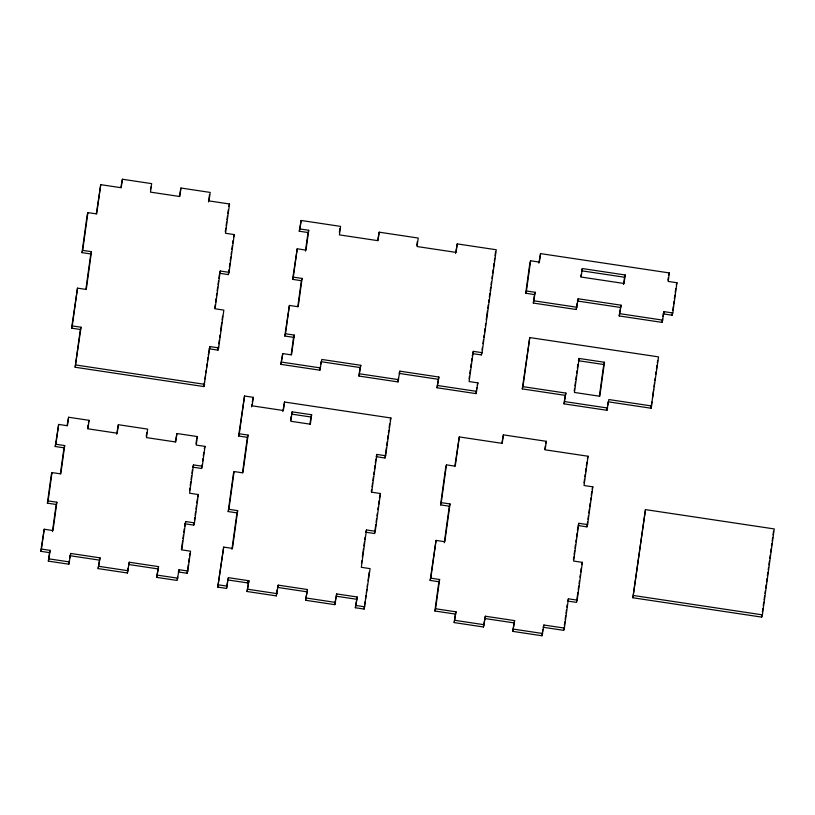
<?xml version="1.0" encoding="UTF-8"?>
<svg xmlns="http://www.w3.org/2000/svg" width="815" height="815" viewBox="0 0 815 815"><rect width="100%" height="100%" fill="white"/><g stroke="black" fill="none" stroke-linecap="round" stroke-linejoin="round"><path stroke-width="1.22" d="M40.75 551.307L41.463 549.066L50.245 550.38L49.532 552.631L40.75 551.307L44.204 529.23L52.985 530.555L56.887 502.223L48.105 500.909L47.392 503.161L56.174 504.475L56.887 502.223M47.392 503.161L51.294 474.829L52.017 472.588L60.799 473.902L64.701 445.571L55.919 444.257L55.206 446.508L63.988 447.822L64.701 445.571M55.206 446.508L58.66 424.432L67.441 425.746L68.613 417.249L89.1 420.326L87.928 428.822L117.197 433.213L118.369 424.717L147.647 429.108L146.476 437.604L175.745 442.005L176.916 433.509L197.403 436.575L196.232 445.082L205.013 446.396L202.283 466.221L201.56 468.472L192.778 467.158L193.501 464.907L202.283 466.221M71.567 328.16L72.29 325.919L81.072 327.233L80.349 329.484L71.567 328.16L77.496 288.143L86.278 289.468L91.484 251.692L82.702 250.378L81.989 252.63L90.771 253.944L91.484 251.692M81.989 252.63L87.195 214.865L87.918 212.613L96.7 213.927L100.734 184.659L121.221 187.735L122.393 179.239L151.661 183.63L150.49 192.126L179.769 196.517L180.94 188.02L210.209 192.422L209.037 200.918L229.524 203.995L225.49 233.263L234.272 234.577L229.066 272.342L228.343 274.594L219.561 273.28L220.284 271.028L229.066 272.342M41.463 549.066L44.204 529.23M48.105 500.909L52.017 472.588M55.919 444.257L58.66 424.432M72.29 325.919L77.496 288.143M82.702 250.378L87.918 212.613M193.501 464.907L189.589 493.228L198.371 494.552L194.469 522.873L185.688 521.559L181.776 549.88L190.557 551.195L187.827 571.03L179.045 569.705L177.15 580.453L156.663 577.377L158.558 566.629L129.279 562.238L127.395 572.986L98.126 568.595L100.011 557.847L70.742 553.456L68.847 564.204L48.36 561.127L49.532 552.631M52.435 531.574L56.174 504.475M60.422 473.688L63.988 447.822M67.054 425.573L68.613 417.249M220.284 271.028L215.068 308.793L223.85 310.108L218.644 347.883L209.863 346.558L203.933 386.575L75.143 367.249L80.349 329.484M85.911 289.193L90.771 253.944M96.313 213.744L100.734 184.659M48.36 561.127L50.245 550.38M75.143 367.249L81.072 327.233M68.847 564.204L69.356 560.557M69.683 558.132L70.742 553.456M87.551 428.639L88.051 425.002M120.844 187.552L122.393 179.239M98.126 568.595L100.011 557.847M116.647 434.252L118.369 424.717M150.449 189.518L150.785 187.093M127.395 572.986L128.067 568.126M146.262 436.219L146.761 432.571M179.382 196.344L180.94 188.02M156.663 577.377L158.558 566.629M175.357 441.822L176.916 433.509M208.487 201.947L209.496 194.663M177.324 579.241L177.66 576.816M181.399 549.667L182.591 541.048M182.927 538.583L183.436 534.885M183.783 532.429L184.292 528.731M184.628 526.266L185.688 521.559M189.559 490.548L189.895 488.093M190.231 485.628L190.741 481.93M191.087 479.464L191.596 475.777M191.933 473.311L192.442 469.613M196.018 443.686L196.517 440.039M203.933 386.575L204.626 381.542M204.983 379.026L205.502 375.246M205.849 372.73L206.195 370.214M206.541 367.697L207.061 363.918M207.407 361.402L207.927 357.622M208.273 355.106L209.863 346.558M214.702 308.528L215.221 304.749M215.567 302.233L216.087 298.453M216.433 295.937L216.79 293.42M217.136 290.904L217.656 287.125M218.002 284.608L218.522 280.829M218.868 278.312L219.388 274.533M225.276 231.847L225.786 228.19M226.122 225.755L226.621 222.098M226.957 219.653L227.467 215.995M227.803 213.561L228.302 209.893M179.045 569.705L178.322 571.957L187.104 573.271L188.306 564.601M188.642 562.126L189.162 558.407M189.498 555.922L189.844 553.446M184.964 523.8L193.746 525.125L194.092 522.659M194.428 520.194L194.765 517.729M195.111 515.274L195.62 511.576M195.957 509.11L196.466 505.422M196.802 502.957L197.312 499.259M201.56 468.472L202.079 464.754M202.589 461.035L202.935 458.56M203.271 456.074L203.781 452.366M209.149 348.81L217.931 350.124L218.451 346.355M218.797 343.838L219.317 340.059M219.663 337.542L220.009 335.016M220.529 331.247L221.751 322.434M222.098 319.918L222.617 316.139M228.343 274.594L229.035 269.561M229.382 267.045L229.912 263.265M230.258 260.749L230.777 256.97M231.124 254.453L231.47 251.937M231.817 249.41L232.336 245.641M232.683 243.125L233.029 240.598M282.805 411.555L284.527 402.019L390.884 417.983L385.678 455.748L376.897 454.434L371.681 492.199L380.462 493.513L375.257 531.278L366.475 529.964L361.32 567.311L370.102 568.636L364.122 609.07L355.34 607.745L357.235 596.998L336.738 593.931L334.853 604.669L305.574 600.278L307.469 589.53L278.2 585.139L276.305 595.887L247.037 591.496L248.921 580.749L228.434 577.672L226.55 588.42L217.768 587.106L223.687 547.089L232.469 548.403L237.685 510.638L228.903 509.314L228.18 511.565L236.961 512.88L237.685 510.638M228.18 511.565L233.396 473.8L234.109 471.549L242.89 472.873L248.096 435.098L239.315 433.784L238.601 436.035L247.383 437.349L248.096 435.098M238.601 436.035L244.531 396.019L253.312 397.333L252.141 405.829L283.355 410.515L284.527 402.019M217.768 587.106L223.687 547.089M228.903 509.314L234.109 471.549M239.315 433.784L244.531 396.019M226.55 588.42L227.385 582.348M231.929 549.391L236.961 512.88M242.524 472.598L247.383 437.349M251.591 406.868L251.917 404.434M252.253 402.009L253.312 397.333M247.037 591.496L248.921 580.749M455.524 253.424L457.246 243.899L496.274 249.757L482.072 352.671L473.301 351.346L469.124 381.563L477.906 382.877L476.021 393.625L436.993 387.767L438.878 377.029L399.849 371.171L397.964 381.909L358.936 376.051L360.821 365.314L321.793 359.456L319.908 370.193L280.88 364.346L282.764 353.598L291.546 354.912L294.286 335.087L285.505 333.763L284.781 336.014L293.563 337.329L294.286 335.087M284.781 336.014L289.406 305.442L298.188 306.756L302.1 278.435L293.319 277.12L292.595 279.362L301.377 280.686L302.1 278.435M292.595 279.362L297.22 248.789L306.002 250.113L308.742 230.278L299.961 228.964L299.237 231.216L308.019 232.53L308.742 230.278M299.237 231.216L301.132 220.468L340.589 226.387L339.417 234.883L378.017 240.68L379.189 232.183L418.217 238.041L417.046 246.538L456.074 252.395L457.246 243.899M280.88 364.346L282.764 353.598M285.505 333.763L289.406 305.442M293.319 277.12L297.22 248.789M299.961 228.964L301.132 220.468M291.179 354.647L293.563 337.329M297.811 306.542L301.377 280.686M305.452 251.122L308.019 232.53M290.609 419.99L291.098 416.445M292.137 411.84L290.843 421.274L310.352 424.207L311.656 414.764L292.137 411.84L291.424 414.081L310.933 417.015L311.656 414.764M276.305 595.887L277.141 589.816M309.965 424.095L310.933 417.015M319.908 370.193L320.407 366.556M320.743 364.132L321.079 361.697L360.108 367.555L360.821 365.314M339.366 232.275L339.875 228.638M305.574 600.278L307.469 589.53M358.936 376.051L360.108 367.555M377.63 240.496L379.189 232.183M334.853 604.669L335.851 597.385M355.34 607.745L357.235 596.998M361.463 563.338L361.809 560.852M362.329 557.114L363.531 548.403M363.867 545.907L364.387 542.179M364.733 539.683L365.069 537.197M371.314 491.924L371.66 489.407M372.007 486.891L372.526 483.112M372.873 480.595L373.402 476.826M373.749 474.299L374.095 471.783M374.442 469.267L374.961 465.487M375.308 462.971L375.827 459.202M364.122 609.07L365.14 601.674M365.477 599.208L365.986 595.52M366.332 593.055L366.842 589.357M367.178 586.892L367.524 584.426M368.034 580.738L369.215 572.11M366.475 529.964L365.762 532.215L374.543 533.53L375.756 524.717M376.102 522.201L376.622 518.422M376.968 515.905L377.314 513.389M377.844 509.609L378.191 507.093M378.537 504.577L379.057 500.797M379.403 498.281L380.462 493.513M376.897 454.434L376.173 456.675L384.955 457.999L386.351 447.924M386.697 445.408L387.217 441.628M387.563 439.112L388.083 435.332M388.429 432.816L388.775 430.3M389.122 427.783L389.641 424.004M397.964 381.909L398.464 378.272M416.832 245.142L417.331 241.505M436.993 387.767L438.878 377.029M430.126 580.423L430.84 578.171L439.621 579.496L438.898 581.737L430.126 580.423L436.045 540.406L444.827 541.72L450.043 503.955L441.261 502.641L440.538 504.893L449.32 506.207L450.043 503.955M440.538 504.893L445.744 467.117L446.467 464.876L455.249 466.19L459.283 436.922L502.213 443.36L503.385 434.864L546.325 441.312L545.143 449.809L588.084 456.247L584.039 485.516L592.821 486.84L587.615 524.605L586.902 526.857L578.12 525.532L578.833 523.291L587.615 524.605M430.84 578.171L436.045 540.406M441.261 502.641L446.467 464.876M434.864 611.005L435.587 608.764L456.074 611.841L455.361 614.082L434.864 611.005L438.898 581.737M444.287 542.719L449.32 506.207M454.862 465.997L459.283 436.922M435.587 608.764L439.621 579.496M469.104 378.781L469.45 376.255M469.797 373.739L470.316 369.969M470.673 367.443L471.192 363.673M471.539 361.147L471.885 358.631M472.231 356.114L473.301 351.346M476.021 393.625L476.856 387.563M472.578 353.598L481.359 354.912L481.706 352.406M482.052 349.9L482.399 347.384M482.918 343.624L483.438 339.855M483.784 337.349L484.13 334.833M484.477 332.326L484.996 328.557M485.343 326.051L485.689 323.535M486.209 319.775L487.421 310.994M487.767 308.478L488.287 304.718M488.633 302.202L488.98 299.696M489.326 297.18L489.846 293.42M490.192 290.904L490.712 287.145M491.058 284.629L491.404 282.122M491.924 278.353L492.27 275.847M492.617 273.341L493.136 269.571M493.472 267.065L493.992 263.296M494.338 260.79L494.685 258.274M495.031 255.767L495.551 251.998M578.833 523.291L573.628 561.056L582.409 562.37L577.193 600.135L568.412 598.821L564.377 628.09L543.89 625.013L541.995 635.761L512.727 631.37L514.622 620.623L485.343 616.232L483.458 626.98L454.179 622.579L455.361 614.082M454.179 622.579L456.074 611.841M501.836 443.187L503.385 434.864M525.716 293.247L526.439 290.996L535.221 292.31L534.497 294.561L525.716 293.247L529.882 263.031L530.606 260.78L539.387 262.104L540.559 253.608L669.349 272.933L668.178 281.43L676.959 282.744L672.793 312.96L672.08 315.211L663.298 313.897L662.962 316.322M526.439 290.996L530.606 260.78M483.458 626.98L485.343 616.232M672.793 312.96L664.011 311.646L662.126 322.394L619.196 315.945L621.081 305.197L578.151 298.759L576.256 309.506L533.326 303.058L534.497 294.561M538.837 263.133L540.559 253.608M533.326 303.058L535.221 292.31M522.262 388.908L522.986 386.656L565.916 393.105L565.202 395.356L522.262 388.908L529.76 337.563L658.551 356.889L651.063 408.234L608.133 401.795L607.623 405.432M522.986 386.656L529.76 337.563M512.727 631.37L514.622 620.623M544.766 449.625L545.266 445.988M576.256 309.506L577.101 303.435M580.759 276.866L581.095 274.431M582.317 268.543L581.146 277.039L624.076 283.488L625.248 274.991L582.317 268.543L581.594 270.794L624.534 277.232L625.248 274.991M651.776 405.992L608.846 399.544L606.961 410.291L564.031 403.853L565.202 395.356M564.031 403.853L565.916 393.105M574.229 390.925L574.575 388.409M574.921 385.892L575.451 382.113M575.798 379.596L576.317 375.817M576.663 373.301L577.01 370.784M577.356 368.268L577.876 364.488M579.119 358.468L574.432 392.453L599.799 396.263L604.486 362.268L579.119 358.468L578.395 360.709L603.762 364.519L604.486 362.268M541.995 635.761L542.831 629.689M543.89 625.013L543.167 627.265L563.664 630.341L564 627.896M564.337 625.462L564.836 621.804M565.172 619.359L565.681 615.702M566.018 613.267L566.517 609.61M566.853 607.165L567.189 604.73M573.424 559.528L573.77 557.012M574.127 554.485L574.646 550.716M574.993 548.2L575.512 544.42M575.859 541.904L576.205 539.387M576.551 536.861L577.071 533.091M577.417 530.575L577.947 526.796M583.998 482.888L584.498 479.23M584.834 476.795L585.18 474.35M585.516 471.916L586.016 468.258M586.352 465.813L586.861 462.156M599.422 395.988L603.762 364.519M576.653 601.134L577.866 592.311M578.212 589.795L578.732 586.026M579.088 583.499L579.434 580.983M579.954 577.214L580.3 574.687M580.647 572.171L581.166 568.401M586.902 526.857L587.595 521.814M587.941 519.298L588.461 515.518M588.807 513.002L589.327 509.232M589.673 506.706L590.192 502.937M590.539 500.42L590.895 497.894M591.242 495.377L591.761 491.608M619.196 315.945L621.081 305.197M623.526 284.517L624.534 277.232M606.961 410.291L607.297 407.867M662.126 322.394L662.626 318.747M667.964 280.034L668.3 277.609M651.063 408.234L651.929 401.948M652.448 398.168L653.671 389.356M654.017 386.84L654.537 383.06M654.883 380.544L655.229 378.028M655.749 374.248L656.095 371.732M656.442 369.215L656.961 365.436M657.308 362.92L657.664 360.403M632.888 597.772L645.46 509.609L774.25 528.935L762.402 614.856L761.679 617.108L632.888 597.772L645.46 509.609M672.08 315.211L672.426 312.695M672.772 310.179L673.292 306.399M673.638 303.883L673.985 301.367M674.331 298.84L674.851 295.071M675.207 292.554L675.727 288.775M761.679 617.108L762.025 614.612M762.371 612.126L762.881 608.387M763.227 605.891L763.747 602.163M764.083 599.667L764.602 595.938M764.949 593.442L765.285 590.957M765.631 588.461L766.151 584.732M766.487 582.236L767.007 578.497M767.353 576.011L767.862 572.273M768.209 569.787L768.555 567.291M768.891 564.805L769.411 561.066M769.757 558.581L770.267 554.842M770.613 552.356L771.133 548.617M771.469 546.121L771.815 543.636M772.162 541.14L772.671 537.411M773.017 534.915L773.537 531.186M88.387 422.578L89.1 420.326M228.811 206.236L229.524 203.995M129.279 562.238L128.566 564.489L157.835 568.88M233.559 236.829L234.272 234.577M217.931 350.124L218.644 347.883M196.69 438.827L197.403 436.575M204.3 448.647L205.013 446.396M197.658 496.793L198.371 494.552M193.746 525.125L194.469 522.873M187.104 573.271L187.827 571.03M293.431 338.276L294.154 336.024M228.434 577.672L227.721 579.923L248.208 583M247.23 582.847L247.954 580.606M278.2 585.139L277.477 587.391L306.756 591.782M399.849 371.171L399.136 373.413L438.164 379.27M390.171 420.234L390.884 417.983M336.738 593.931L336.024 596.173L356.512 599.249M384.955 457.999L385.678 455.748M374.543 533.53L375.257 531.278M481.359 354.912L482.072 352.671M477.193 385.128L477.906 382.877M578.151 298.759L577.428 301.01L620.368 307.449M545.602 443.554L546.325 441.312M587.36 458.499L588.084 456.247M592.108 489.082L592.821 486.84M668.636 275.185L669.349 272.933M568.412 598.821L567.698 601.073L576.48 602.387L577.193 600.135M581.686 564.622L582.409 562.37M663.298 313.897L664.011 311.646M563.664 630.341L564.377 628.09M676.246 284.995L676.959 282.744M534.049 300.816L576.979 307.255M619.909 313.694L662.84 320.142M564.744 401.601L607.674 408.04M281.593 362.094L320.621 367.952M359.649 373.81L398.678 379.668M437.706 385.526L476.734 391.383M75.856 364.998L204.657 384.334M633.601 595.52L762.402 614.856M70.019 555.708L99.298 560.099M484.63 618.483L513.898 622.874M49.073 558.876L69.57 561.953M98.839 566.343L128.108 570.734M157.387 575.135L177.874 578.202M218.481 584.854L227.263 586.168M247.75 589.245L277.029 593.636M306.297 598.027L335.566 602.428M356.053 605.504L364.835 606.818M454.902 620.337L484.171 624.728M513.44 629.119L542.719 633.51"/></g></svg>
